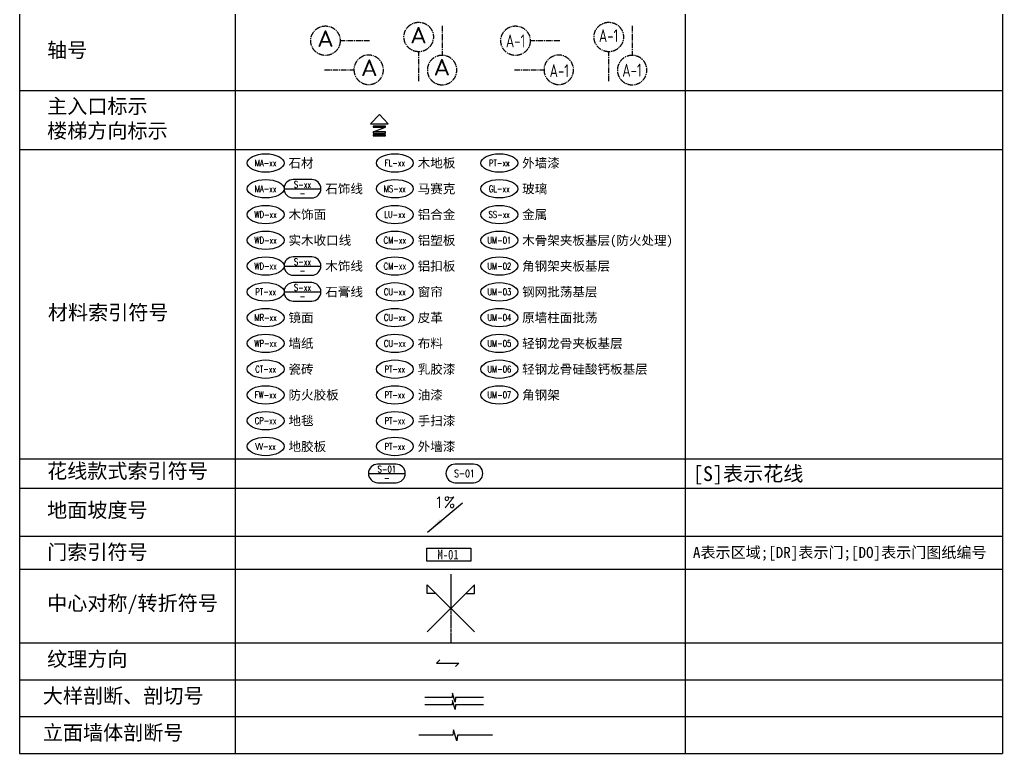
# Model space of a CAD drawing. Header units: millimetres. Extents: x -235126 to 312941, y -228449 to 114042.
# Drawn here: x -161820 to -159151, y 35428 to 37421 of the extents above; entities that cross this region are included whole.
import ezdxf
from ezdxf.enums import TextEntityAlignment as Align

# ---------------------------------------------------------------- set-up
doc = ezdxf.new("R2010")
doc.units = ezdxf.units.MM
doc.header["$LTSCALE"] = 800
doc.linetypes.add('CENTER2', pattern=[1.125, 0.75, -0.125, 0.125, -0.125])
doc.linetypes.add('PHANTOM2', pattern=[1.25, 0.625, -0.125, 0.125, -0.125, 0.125, -0.125])
doc.layers.add('AXIS', color=3, linetype='Continuous')
doc.layers.add('FC-地坪铺贴', color=8, linetype='Continuous')
doc.styles.add('HAN', font='romans', dxfattribs={"bigfont": 'hzdx.shx'})
doc.styles.add('HZDX', font='isocp3.shx', dxfattribs={"width": 0.8, "bigfont": 'hzdx.shx'})
doc.styles.add('ISO', font='ISOCP.shx', dxfattribs={"width": 0.75})
doc.styles.add('LINEDRAW', font='txt.shx', dxfattribs={"width": 0.7, "bigfont": '1.shx'})
doc.styles.add('TXT', font='txt.shx')
doc.styles.add('宋-ZY', font='')
doc.styles.add('繁线体', font='simhei.ttf')
doc.styles.add('黑体', font='simhei.ttf', dxfattribs={"width": 0.8})
doc.styles.get('宋-ZY').set_extended_font_data('SimSun')

# ---------------------------------------------------------------- blocks, each defined once
blk = doc.blocks.new('MH3.5')
at = {"color": 2}
blk.add_lwpolyline([(12, -1.75), (0, -1.75), (0, 1.75), (12, 1.75)], close=True, dxfattribs=at)
at = {"color": 4, "ltscale": 2, "style": 'HZDX', "width": 0.8}
blk.add_attdef('CH+2.400', text='', height=2.64, dxfattribs=at).set_placement((5.78, 0.01), align=Align.MIDDLE_CENTER)
blk = doc.blocks.new('MARK-IN')
for p, q in [((-120, -123), (0, 0)), ((0, 0), (120, -123)), ((-120, -123), (120, -123)), ((-83, -235), (83, -171))]:
    blk.add_line(p, q)
for points in [[(83, -171), (83, -156), (-83, -156), (-83, -171)], [(83, -250), (83, -235), (-83, -235), (-83, -250)], [(83, -289), (83, -273), (-83, -273), (-83, -289)]]:
    blk.add_lwpolyline(points, close=True)
blk = doc.blocks.new('A$C48007FC5')
at = {"color": 2}
blk.add_line((0, 0), (9.47, 7.93), dxfattribs=at)
blk.add_solid([(0, 0), (3.37, 3.45), (3.99, 2.71)], dxfattribs=at)
at = {"color": 7, "style": 'HAN'}
blk.add_text('1%', height=3, rotation=359.7652, dxfattribs=at).set_placement((1.87, 6.61))
blk = doc.blocks.new('MARK-S-2')
at = {"color": 0}
blk.add_lwpolyline([(7.5, 2.5), (2.5, 2.5, 1), (2.5, -2.5), (7.5, -2.5, 1)], format="xyb", close=True, dxfattribs=at)
at = {"color": 7, "style": 'LINEDRAW', "width": 0.75}
blk.add_attdef('S-01', text='', height=2, dxfattribs=at).set_placement((5, 0), align=Align.MIDDLE_CENTER)
blk = doc.blocks.new('MARK-S-1')
blk.add_line((0, 0), (10, 0))
at = {"color": 0}
blk.add_lwpolyline([(7.5, 2.5), (2.5, 2.5, 1), (2.5, -2.5), (7.5, -2.5, 1)], format="xyb", close=True, dxfattribs=at)
at = {"color": 7, "style": 'LINEDRAW', "width": 0.75}
for tag, p in [('S-01', (5, 1.15)), ('-', (5, -1.23))]:
    blk.add_attdef(tag, text='', height=1.8, dxfattribs=at).set_placement(p, align=Align.MIDDLE_CENTER)
blk = doc.blocks.new('MARK-ME-M1')
blk.add_ellipse((5, 0), major_axis=(5, 0), ratio=0.5)
at = {"color": 7, "style": '宋-ZY'}
blk.add_attdef('MA-XX', text='', height=1.88, dxfattribs=at).set_placement((5, 0), align=Align.MIDDLE_CENTER)
blk.add_attdef('材料', text='', height=2.5, dxfattribs=at).set_placement((11.2, 0), align=Align.MIDDLE_LEFT)
blk = doc.blocks.new('MARK-ME-M2')
blk.add_line((10, 0), (20, 0))
blk.add_lwpolyline([(17.5, 2.5), (12.5, 2.5, 1), (12.5, -2.5), (17.5, -2.5, 1)], format="xyb", close=True)
blk.add_ellipse((5, 0), major_axis=(5, 0), ratio=0.5)
at = {"color": 2, "style": 'TXT', "width": 0.75}
for tag, p in [('MA-XX', (5, 0)), ('S-01', (15, 1.15)), ('-', (15, -1.23))]:
    blk.add_attdef(tag, text='', height=1.8, dxfattribs=at).set_placement(p, align=Align.MIDDLE_CENTER)
at = {"color": 7, "style": '宋-ZY'}
blk.add_attdef('材料', text='', height=2.5, dxfattribs=at).set_placement((21.2, 0), align=Align.MIDDLE_LEFT)
blk = doc.blocks.new('ZHTHA1')
at = {"color": 8, "linetype": 'CENTER2', "ltscale": 0.0025}
blk.add_line((0, 0), (-8, 0), dxfattribs=at)
blk.add_ellipse((-12, 0), major_axis=(2.83, 2.83), ratio=1, start_param=5.497787, end_param=11.780972, dxfattribs=at)
at = {"color": 7, "style": 'ISO', "width": 1.25}
blk.add_attdef('A', text='', height=4.5, dxfattribs=at).set_placement((-12, -3.03), align=Align.BOTTOM_CENTER)

msp = doc.modelspace()

# ---------------------------------------------------------------- linework, layer by layer
for p, q in [((-161819.8, 39018.7), (-161819.8, 35428.4)), ((-161234.6, 39018.7), (-161234.6, 35428.4)), ((-160013, 39018.7), (-160013, 35428.4)), ((-159151.3, 39018.7), (-159151.3, 35428.4)), ((-161819.8, 37228.4), (-159151.3, 37228.4)), ((-161819.8, 37228.4), (-159151.3, 37228.4)), ((-161819.8, 37068.4), (-159151.3, 37068.4)), ((-161819.8, 37068.4), (-159151.3, 37068.4)), ((-161819.8, 36228.4), (-159151.3, 36228.4)), ((-161819.8, 36228.4), (-159151.3, 36228.4)), ((-161819.8, 36228.4), (-159151.3, 36228.4)), ((-161819.8, 36148.4), (-159151.3, 36148.4)), ((-161819.8, 36148.4), (-159151.3, 36148.4)), ((-161819.8, 36148.4), (-159151.3, 36148.4)), ((-161819.8, 36018.4), (-159151.3, 36018.4)), ((-161819.8, 36018.4), (-159151.3, 36018.4)), ((-161819.8, 36018.4), (-159151.3, 36018.4)), ((-161819.8, 36018.4), (-159151.3, 36018.4)), ((-161819.8, 36018.4), (-159151.3, 36018.4)), ((-161819.8, 36018.4), (-159151.3, 36018.4)), ((-161819.8, 36018.4), (-159151.3, 36018.4)), ((-161819.8, 35928.4), (-159151.3, 35928.4)), ((-161819.8, 35728.4), (-159151.3, 35728.4)), ((-161819.8, 35728.4), (-159151.3, 35728.4)), ((-161819.8, 35728.4), (-159151.3, 35728.4)), ((-161819.8, 35628.4), (-159151.3, 35628.4)), ((-161819.8, 35528.4), (-159151.3, 35528.4)), ((-161819.8, 35428.4), (-159151.3, 35428.4))]:
    msp.add_line(p, q)
at = {"color": 253, "linetype": 'PHANTOM2', "ltscale": 0.01}
msp.add_line((-160648.8, 35915), (-160648.8, 35728.7), dxfattribs=at)
msp.add_lwpolyline([(-160595.3, 37139.7, 0, 0, 0), (-160489.9, 37139.7, 12, 0, 0), (-160442.9, 37139.7, 0, 0, 0)], format="xyseb")
at = {"color": 2}
for points in [[(-160688.8, 35862.3), (-160712.8, 35862.3), (-160712.8, 35886.3), (-160584.8, 35758.3)], [(-160608.8, 35862.3), (-160584.8, 35862.3), (-160584.8, 35886.3), (-160712.8, 35758.3)]]:
    msp.add_lwpolyline(points, dxfattribs=at)
at = {"color": 7}
for points in [[(-160559.8, 35579.8), (-160636.1, 35579.8), (-160637.3, 35567.8), (-160644.5, 35591.8), (-160645.7, 35579.8), (-160719.9, 35579.8)], [(-160559.8, 35559.8), (-160636.1, 35559.8), (-160637.3, 35547.8), (-160644.5, 35571.8), (-160645.7, 35559.8), (-160719.9, 35559.8)], [(-160535.8, 35477.6), (-160631.2, 35477.6), (-160632.7, 35462.6), (-160641.7, 35492.6), (-160643.2, 35477.6), (-160735.9, 35477.6)]]:
    msp.add_lwpolyline(points, dxfattribs=at)
at = {"layer": 'FC-地坪铺贴', "color": 7}
msp.add_lwpolyline([(-160678.8, 35682.2), (-160688.1, 35673.1), (-160627, 35673.1), (-160636.2, 35663.9)], dxfattribs=at)

# ---------------------------------------------------------------- block references
for name, p, xscale, yscale, zscale in [('MARK-IN', (-160843, 37163.2), 0.2000000000043656, 0.2000000000043656, 0.2000000000043656), ('A$C48007FC5', (-160712.3, 36029.5), 10, 10, 10)]:
    msp.add_blockref(name, p, dxfattribs=dict(xscale=xscale, yscale=yscale, zscale=zscale))
ref = msp.add_blockref('MARK-ME-M1', (-161201.8, 37031.9), dxfattribs=dict(xscale=10, yscale=10, zscale=10))
ref.add_attrib('材料', '石材', dxfattribs={"color": 7, "height": 25, "style": '宋-ZY'}).set_placement((-161089.8, 37031.9), align=Align.MIDDLE_LEFT)
ref.add_attrib('MA-XX', 'MA-xx', dxfattribs={"color": 2, "height": 18, "style": 'TXT', "width": 0.75}).set_placement((-161151.8, 37031.9), align=Align.MIDDLE_CENTER)
ref = msp.add_blockref('MARK-ME-M1', (-160850.9, 37031.9), dxfattribs=dict(xscale=10, yscale=10, zscale=10))
ref.add_attrib('材料', '木地板', dxfattribs={"color": 7, "height": 25, "style": '宋-ZY'}).set_placement((-160738.9, 37031.9), align=Align.MIDDLE_LEFT)
ref.add_attrib('MA-XX', 'FL-xx', dxfattribs={"color": 2, "height": 18, "style": 'TXT', "width": 0.75}).set_placement((-160800.9, 37031.9), align=Align.MIDDLE_CENTER)
ref = msp.add_blockref('MARK-ME-M1', (-160567.3, 37031.9), dxfattribs=dict(xscale=10, yscale=10, zscale=10))
ref.add_attrib('材料', '外墙漆', dxfattribs={"color": 7, "height": 25, "style": '宋-ZY'}).set_placement((-160455.3, 37031.9), align=Align.MIDDLE_LEFT)
ref.add_attrib('MA-XX', 'PT-xx', dxfattribs={"color": 2, "height": 18, "style": 'TXT', "width": 0.75}).set_placement((-160517.3, 37031.9), align=Align.MIDDLE_CENTER)
at = {"xscale": 10, "yscale": 10, "zscale": 10}
for p, values in [((-161201.8, 36961.9), {'MA-XX': 'MA-xx', '-': '-', 'S-01': 'S-xx', '材料': '石饰线'}), ((-161201.8, 36751.9), {'MA-XX': 'WD-xx', '-': '-', 'S-01': 'S-xx', '材料': '木饰线'}), ((-161201.8, 36681.9), {'MA-XX': 'PT-xx', '-': '-', 'S-01': 'S-xx', '材料': '石膏线'})]:
    msp.add_blockref('MARK-ME-M2', p, dxfattribs=at).add_auto_attribs(values)
ref = msp.add_blockref('MARK-ME-M1', (-160850.9, 36961.9), dxfattribs=dict(xscale=10, yscale=10, zscale=10))
ref.add_attrib('材料', '马赛克', dxfattribs={"color": 7, "height": 25, "style": '宋-ZY'}).set_placement((-160738.9, 36961.9), align=Align.MIDDLE_LEFT)
ref.add_attrib('MA-XX', 'MS-xx', dxfattribs={"color": 2, "height": 18, "style": 'TXT', "width": 0.75}).set_placement((-160800.9, 36961.9), align=Align.MIDDLE_CENTER)
ref = msp.add_blockref('MARK-ME-M1', (-160567.3, 36961.9), dxfattribs=dict(xscale=10, yscale=10, zscale=10))
ref.add_attrib('材料', '玻璃', dxfattribs={"color": 7, "height": 25, "style": '宋-ZY'}).set_placement((-160455.3, 36961.9), align=Align.MIDDLE_LEFT)
ref.add_attrib('MA-XX', 'GL-xx', dxfattribs={"color": 2, "height": 18, "style": 'TXT', "width": 0.75}).set_placement((-160517.3, 36961.9), align=Align.MIDDLE_CENTER)
ref = msp.add_blockref('MARK-ME-M1', (-161201.8, 36891.9), dxfattribs=dict(xscale=10, yscale=10, zscale=10))
ref.add_attrib('材料', '木饰面', dxfattribs={"color": 7, "height": 25, "style": '宋-ZY'}).set_placement((-161089.8, 36891.9), align=Align.MIDDLE_LEFT)
ref.add_attrib('MA-XX', 'WD-xx', dxfattribs={"color": 2, "height": 18, "style": 'TXT', "width": 0.75}).set_placement((-161151.8, 36891.9), align=Align.MIDDLE_CENTER)
ref = msp.add_blockref('MARK-ME-M1', (-160850.9, 36891.9), dxfattribs=dict(xscale=10, yscale=10, zscale=10))
ref.add_attrib('材料', '铝合金', dxfattribs={"color": 7, "height": 25, "style": '宋-ZY'}).set_placement((-160738.9, 36891.9), align=Align.MIDDLE_LEFT)
ref.add_attrib('MA-XX', 'LU-xx', dxfattribs={"color": 2, "height": 18, "style": 'TXT', "width": 0.75}).set_placement((-160800.9, 36891.9), align=Align.MIDDLE_CENTER)
ref = msp.add_blockref('MARK-ME-M1', (-160567.3, 36891.9), dxfattribs=dict(xscale=10, yscale=10, zscale=10))
ref.add_attrib('材料', '金属', dxfattribs={"color": 7, "height": 25, "style": '宋-ZY'}).set_placement((-160455.3, 36891.9), align=Align.MIDDLE_LEFT)
ref.add_attrib('MA-XX', 'SS-xx', dxfattribs={"color": 2, "height": 18, "style": 'TXT', "width": 0.75}).set_placement((-160517.3, 36891.9), align=Align.MIDDLE_CENTER)
ref = msp.add_blockref('MARK-ME-M1', (-161201.8, 36821.9), dxfattribs=dict(xscale=10, yscale=10, zscale=10))
ref.add_attrib('材料', '实木收口线', dxfattribs={"color": 7, "height": 25, "style": '宋-ZY'}).set_placement((-161089.8, 36821.9), align=Align.MIDDLE_LEFT)
ref.add_attrib('MA-XX', 'WD-xx', dxfattribs={"color": 2, "height": 18, "style": 'TXT', "width": 0.75}).set_placement((-161151.8, 36821.9), align=Align.MIDDLE_CENTER)
ref = msp.add_blockref('MARK-ME-M1', (-160850.9, 36821.9), dxfattribs=dict(xscale=10, yscale=10, zscale=10))
ref.add_attrib('材料', '铝塑板', dxfattribs={"color": 7, "height": 25, "style": '宋-ZY'}).set_placement((-160738.9, 36821.9), align=Align.MIDDLE_LEFT)
ref.add_attrib('MA-XX', 'CM-xx', dxfattribs={"color": 2, "height": 18, "style": 'TXT', "width": 0.75}).set_placement((-160800.9, 36821.9), align=Align.MIDDLE_CENTER)
ref = msp.add_blockref('MARK-ME-M1', (-160567.3, 36821.9), dxfattribs=dict(xscale=10, yscale=10, zscale=10))
ref.add_attrib('材料', '木骨架夹板基层(防火处理)', dxfattribs={"color": 7, "height": 25, "style": '宋-ZY'}).set_placement((-160455.3, 36821.9), align=Align.MIDDLE_LEFT)
ref.add_attrib('MA-XX', 'UM-01', dxfattribs={"color": 2, "height": 18, "style": 'TXT', "width": 0.75}).set_placement((-160517.3, 36821.9), align=Align.MIDDLE_CENTER)
ref = msp.add_blockref('MARK-ME-M1', (-160850.9, 36751.9), dxfattribs=dict(xscale=10, yscale=10, zscale=10))
ref.add_attrib('材料', '铝扣板', dxfattribs={"color": 7, "height": 25, "style": '宋-ZY'}).set_placement((-160738.9, 36751.9), align=Align.MIDDLE_LEFT)
ref.add_attrib('MA-XX', 'CM-xx', dxfattribs={"color": 2, "height": 18, "style": 'TXT', "width": 0.75}).set_placement((-160800.9, 36751.9), align=Align.MIDDLE_CENTER)
ref = msp.add_blockref('MARK-ME-M1', (-160567.3, 36751.9), dxfattribs=dict(xscale=10, yscale=10, zscale=10))
ref.add_attrib('材料', '角钢架夹板基层', dxfattribs={"color": 7, "height": 25, "style": '宋-ZY'}).set_placement((-160455.3, 36751.9), align=Align.MIDDLE_LEFT)
ref.add_attrib('MA-XX', 'UM-02', dxfattribs={"color": 2, "height": 18, "style": 'TXT', "width": 0.75}).set_placement((-160517.3, 36751.9), align=Align.MIDDLE_CENTER)
ref = msp.add_blockref('MARK-ME-M1', (-160850.9, 36681.9), dxfattribs=dict(xscale=10, yscale=10, zscale=10))
ref.add_attrib('材料', '窗帘', dxfattribs={"color": 7, "height": 25, "style": '宋-ZY'}).set_placement((-160738.9, 36681.9), align=Align.MIDDLE_LEFT)
ref.add_attrib('MA-XX', 'CU-xx', dxfattribs={"color": 2, "height": 18, "style": 'TXT', "width": 0.75}).set_placement((-160800.9, 36681.9), align=Align.MIDDLE_CENTER)
ref = msp.add_blockref('MARK-ME-M1', (-160567.3, 36681.9), dxfattribs=dict(xscale=10, yscale=10, zscale=10))
ref.add_attrib('材料', '钢网批荡基层', dxfattribs={"color": 7, "height": 25, "style": '宋-ZY'}).set_placement((-160455.3, 36681.9), align=Align.MIDDLE_LEFT)
ref.add_attrib('MA-XX', 'UM-03', dxfattribs={"color": 2, "height": 18, "style": 'TXT', "width": 0.75}).set_placement((-160517.3, 36681.9), align=Align.MIDDLE_CENTER)
ref = msp.add_blockref('MARK-ME-M1', (-161201.8, 36611.9), dxfattribs=dict(xscale=10, yscale=10, zscale=10))
ref.add_attrib('材料', '镜面', dxfattribs={"color": 7, "height": 25, "style": '宋-ZY'}).set_placement((-161089.8, 36611.9), align=Align.MIDDLE_LEFT)
ref.add_attrib('MA-XX', 'MR-xx', dxfattribs={"color": 2, "height": 18, "style": 'TXT', "width": 0.75}).set_placement((-161151.8, 36611.9), align=Align.MIDDLE_CENTER)
ref = msp.add_blockref('MARK-ME-M1', (-160850.9, 36611.9), dxfattribs=dict(xscale=10, yscale=10, zscale=10))
ref.add_attrib('材料', '皮革', dxfattribs={"color": 7, "height": 25, "style": '宋-ZY'}).set_placement((-160738.9, 36611.9), align=Align.MIDDLE_LEFT)
ref.add_attrib('MA-XX', 'CU-xx', dxfattribs={"color": 2, "height": 18, "style": 'TXT', "width": 0.75}).set_placement((-160800.9, 36611.9), align=Align.MIDDLE_CENTER)
ref = msp.add_blockref('MARK-ME-M1', (-160567.3, 36611.9), dxfattribs=dict(xscale=10, yscale=10, zscale=10))
ref.add_attrib('材料', '原墙柱面批荡', dxfattribs={"color": 7, "height": 25, "style": '宋-ZY'}).set_placement((-160455.3, 36611.9), align=Align.MIDDLE_LEFT)
ref.add_attrib('MA-XX', 'UM-04', dxfattribs={"color": 2, "height": 18, "style": 'TXT', "width": 0.75}).set_placement((-160517.3, 36611.9), align=Align.MIDDLE_CENTER)
ref = msp.add_blockref('MARK-ME-M1', (-161201.8, 36541.9), dxfattribs=dict(xscale=10, yscale=10, zscale=10))
ref.add_attrib('材料', '墙纸', dxfattribs={"color": 7, "height": 25, "style": '宋-ZY'}).set_placement((-161089.8, 36541.9), align=Align.MIDDLE_LEFT)
ref.add_attrib('MA-XX', 'WP-xx', dxfattribs={"color": 2, "height": 18, "style": 'TXT', "width": 0.75}).set_placement((-161151.8, 36541.9), align=Align.MIDDLE_CENTER)
ref = msp.add_blockref('MARK-ME-M1', (-160850.9, 36541.9), dxfattribs=dict(xscale=10, yscale=10, zscale=10))
ref.add_attrib('材料', '布料', dxfattribs={"color": 7, "height": 25, "style": '宋-ZY'}).set_placement((-160738.9, 36541.9), align=Align.MIDDLE_LEFT)
ref.add_attrib('MA-XX', 'CU-xx', dxfattribs={"color": 2, "height": 18, "style": 'TXT', "width": 0.75}).set_placement((-160800.9, 36541.9), align=Align.MIDDLE_CENTER)
ref = msp.add_blockref('MARK-ME-M1', (-160567.3, 36541.9), dxfattribs=dict(xscale=10, yscale=10, zscale=10))
ref.add_attrib('材料', '轻钢龙骨夹板基层', dxfattribs={"color": 7, "height": 25, "style": '宋-ZY'}).set_placement((-160455.3, 36541.9), align=Align.MIDDLE_LEFT)
ref.add_attrib('MA-XX', 'UM-05', dxfattribs={"color": 2, "height": 18, "style": 'TXT', "width": 0.75}).set_placement((-160517.3, 36541.9), align=Align.MIDDLE_CENTER)
ref = msp.add_blockref('MARK-ME-M1', (-161201.8, 36471.9), dxfattribs=dict(xscale=10, yscale=10, zscale=10))
ref.add_attrib('材料', '瓷砖', dxfattribs={"color": 7, "height": 25, "style": '宋-ZY'}).set_placement((-161089.8, 36471.9), align=Align.MIDDLE_LEFT)
ref.add_attrib('MA-XX', 'CT-xx', dxfattribs={"color": 2, "height": 18, "style": 'TXT', "width": 0.75}).set_placement((-161151.8, 36471.9), align=Align.MIDDLE_CENTER)
ref = msp.add_blockref('MARK-ME-M1', (-160850.9, 36471.9), dxfattribs=dict(xscale=10, yscale=10, zscale=10))
ref.add_attrib('材料', '乳胶漆', dxfattribs={"color": 7, "height": 25, "style": '宋-ZY'}).set_placement((-160738.9, 36471.9), align=Align.MIDDLE_LEFT)
ref.add_attrib('MA-XX', 'PT-xx', dxfattribs={"color": 2, "height": 18, "style": 'TXT', "width": 0.75}).set_placement((-160800.9, 36471.9), align=Align.MIDDLE_CENTER)
ref = msp.add_blockref('MARK-ME-M1', (-160567.3, 36471.9), dxfattribs=dict(xscale=10, yscale=10, zscale=10))
ref.add_attrib('材料', '轻钢龙骨硅酸钙板基层', dxfattribs={"color": 7, "height": 25, "style": '宋-ZY'}).set_placement((-160455.3, 36471.9), align=Align.MIDDLE_LEFT)
ref.add_attrib('MA-XX', 'UM-06', dxfattribs={"color": 2, "height": 18, "style": 'TXT', "width": 0.75}).set_placement((-160517.3, 36471.9), align=Align.MIDDLE_CENTER)
ref = msp.add_blockref('MARK-ME-M1', (-161201.8, 36401.9), dxfattribs=dict(xscale=10, yscale=10, zscale=10))
ref.add_attrib('材料', '防火胶板', dxfattribs={"color": 7, "height": 25, "style": '宋-ZY'}).set_placement((-161089.8, 36401.9), align=Align.MIDDLE_LEFT)
ref.add_attrib('MA-XX', 'FW-xx', dxfattribs={"color": 2, "height": 18, "style": 'TXT', "width": 0.75}).set_placement((-161151.8, 36401.9), align=Align.MIDDLE_CENTER)
ref = msp.add_blockref('MARK-ME-M1', (-160850.9, 36401.9), dxfattribs=dict(xscale=10, yscale=10, zscale=10))
ref.add_attrib('材料', '油漆', dxfattribs={"color": 7, "height": 25, "style": '宋-ZY'}).set_placement((-160738.9, 36401.9), align=Align.MIDDLE_LEFT)
ref.add_attrib('MA-XX', 'PT-xx', dxfattribs={"color": 2, "height": 18, "style": 'TXT', "width": 0.75}).set_placement((-160800.9, 36401.9), align=Align.MIDDLE_CENTER)
ref = msp.add_blockref('MARK-ME-M1', (-160567.3, 36401.9), dxfattribs=dict(xscale=10, yscale=10, zscale=10))
ref.add_attrib('材料', '角钢架', dxfattribs={"color": 7, "height": 25, "style": '宋-ZY'}).set_placement((-160455.3, 36401.9), align=Align.MIDDLE_LEFT)
ref.add_attrib('MA-XX', 'UM-07', dxfattribs={"color": 2, "height": 18, "style": 'TXT', "width": 0.75}).set_placement((-160517.3, 36401.9), align=Align.MIDDLE_CENTER)
ref = msp.add_blockref('MARK-ME-M1', (-161201.8, 36331.9), dxfattribs=dict(xscale=10, yscale=10, zscale=10))
ref.add_attrib('材料', '地毯', dxfattribs={"color": 7, "height": 25, "style": '宋-ZY'}).set_placement((-161089.8, 36331.9), align=Align.MIDDLE_LEFT)
ref.add_attrib('MA-XX', 'CP-xx', dxfattribs={"color": 2, "height": 18, "style": 'TXT', "width": 0.75}).set_placement((-161151.8, 36331.9), align=Align.MIDDLE_CENTER)
ref = msp.add_blockref('MARK-ME-M1', (-160850.9, 36331.9), dxfattribs=dict(xscale=10, yscale=10, zscale=10))
ref.add_attrib('材料', '手扫漆', dxfattribs={"color": 7, "height": 25, "style": '宋-ZY'}).set_placement((-160738.9, 36331.9), align=Align.MIDDLE_LEFT)
ref.add_attrib('MA-XX', 'PT-xx', dxfattribs={"color": 2, "height": 18, "style": 'TXT', "width": 0.75}).set_placement((-160800.9, 36331.9), align=Align.MIDDLE_CENTER)
ref = msp.add_blockref('MARK-ME-M1', (-161201.8, 36261.9), dxfattribs=dict(xscale=10, yscale=10, zscale=10))
ref.add_attrib('材料', '地胶板', dxfattribs={"color": 7, "height": 25, "style": '宋-ZY'}).set_placement((-161089.8, 36261.9), align=Align.MIDDLE_LEFT)
ref.add_attrib('MA-XX', 'VV-xx', dxfattribs={"color": 2, "height": 18, "style": 'TXT', "width": 0.75}).set_placement((-161151.8, 36261.9), align=Align.MIDDLE_CENTER)
ref = msp.add_blockref('MARK-ME-M1', (-160850.9, 36261.9), dxfattribs=dict(xscale=10, yscale=10, zscale=10))
ref.add_attrib('材料', '外墙漆', dxfattribs={"color": 7, "height": 25, "style": '宋-ZY'}).set_placement((-160738.9, 36261.9), align=Align.MIDDLE_LEFT)
ref.add_attrib('MA-XX', 'PT-xx', dxfattribs={"color": 2, "height": 18, "style": 'TXT', "width": 0.75}).set_placement((-160800.9, 36261.9), align=Align.MIDDLE_CENTER)
ref = msp.add_blockref('MARK-S-1', (-160872.7, 36188.6), dxfattribs=dict(xscale=10, yscale=10, zscale=10))
ref.add_attrib('-', '-', dxfattribs={"color": 2, "height": 18, "style": 'LINEDRAW', "width": 0.75}).set_placement((-160822.7, 36176.3), align=Align.MIDDLE_CENTER)
ref.add_attrib('S-01', 'S-01', dxfattribs={"color": 2, "height": 18, "style": 'TXT', "width": 0.75}).set_placement((-160822.7, 36200), align=Align.MIDDLE_CENTER)
ref = msp.add_blockref('MARK-S-2', (-160662.2, 36188.6), dxfattribs=dict(xscale=10, yscale=10, zscale=10))
ref.add_attrib('S-01', 'S-01', dxfattribs={"color": 2, "height": 20, "style": 'TXT', "width": 0.75}).set_placement((-160612.2, 36188.6), align=Align.MIDDLE_CENTER)
ref = msp.add_blockref('MH3.5', (-160714.2, 35968.1), dxfattribs=dict(xscale=10, yscale=10, zscale=10))
ref.add_attrib('CH+2.400', 'M-01', dxfattribs={"ltscale": 2, "height": 26.4, "style": '黑体', "width": 0.8}).set_placement((-160656.5, 35968.2), align=Align.MIDDLE_CENTER)
at = {"layer": 'AXIS'}
ref = msp.add_blockref('ZHTHA1', (-160736.2, 37254.2), dxfattribs=dict(at, xscale=10, yscale=10, zscale=10, rotation=269.9999999993746))
ref.add_attrib('A', 'A', dxfattribs={"layer": '0', "color": 2, "height": 45, "style": 'ISO', "width": 1.25}).set_placement((-160736.8, 37343.1), align=Align.BOTTOM_CENTER)
ref = msp.add_blockref('ZHTHA1', (-160220.1, 37254.2), dxfattribs=dict(at, xscale=10, yscale=10, zscale=10, rotation=269.9999999993746))
ref.add_attrib('A', 'A-1', dxfattribs={"layer": '0', "color": 2, "height": 35, "style": 'ISO', "width": 0.8}).set_placement((-160220.7, 37349.7), align=Align.BOTTOM_CENTER)
ref = msp.add_blockref('ZHTHA1', (-160869.4, 37364.1), dxfattribs=dict(at, xscale=10, yscale=10, zscale=10))
ref.add_attrib('A', 'A', dxfattribs={"layer": '0', "color": 2, "height": 45, "style": 'ISO', "width": 1.25}).set_placement((-160989.4, 37333.8), align=Align.BOTTOM_CENTER)
ref = msp.add_blockref('ZHTHA1', (-160672.7, 37404.3), dxfattribs=dict(at, xscale=-10, yscale=10, zscale=10, rotation=270.0000000009901))
ref.add_attrib('A', 'A', dxfattribs={"layer": '0', "color": 2, "height": 45, "style": 'ISO', "width": 1.25}).set_placement((-160673.3, 37256), align=Align.BOTTOM_CENTER)
ref = msp.add_blockref('ZHTHA1', (-160353.3, 37364.1), dxfattribs=dict(at, xscale=10, yscale=10, zscale=10))
ref.add_attrib('A', 'A-1', dxfattribs={"layer": '0', "color": 2, "height": 35, "style": 'ISO', "width": 0.8}).set_placement((-160473.3, 37335.6), align=Align.BOTTOM_CENTER)
ref = msp.add_blockref('ZHTHA1', (-160156.6, 37404.3), dxfattribs=dict(at, xscale=-10, yscale=10, zscale=10, rotation=270.0000000009901))
ref.add_attrib('A', 'A-1', dxfattribs={"layer": '0', "color": 2, "height": 35, "style": 'ISO', "width": 0.8}).set_placement((-160157.2, 37256), align=Align.BOTTOM_CENTER)
ref = msp.add_blockref('ZHTHA1', (-160992, 37285), dxfattribs=dict(at, xscale=-10, yscale=10, zscale=10))
ref.add_attrib('A', 'A', dxfattribs={"layer": '0', "color": 2, "height": 45, "rotation": 0, "style": 'ISO', "width": 1.25}).set_placement((-160870.5, 37254.7), align=Align.BOTTOM_CENTER)
ref = msp.add_blockref('ZHTHA1', (-160475.9, 37285), dxfattribs=dict(at, xscale=-10, yscale=10, zscale=10))
ref.add_attrib('A', 'A-1', dxfattribs={"layer": '0', "color": 2, "height": 35, "style": 'ISO', "width": 0.8}).set_placement((-160354.5, 37254.7), align=Align.BOTTOM_CENTER)

# ---------------------------------------------------------------- texts
at = {"attachment_point": 4, "style": '繁线体'}
for s, insert, char_height in [('轴号', (-161745.2, 37336.4), 40), ('主入口标示\\P楼梯方向标示', (-161745.2, 37150.8), 40), ('材料索引符号', (-161743.2, 36623.7), 40), ('花线款式索引符号', (-161745.2, 36193.2), 40), ('[S]表示花线', (-159991.5, 36183.4), 40), ('地面坡度号', (-161745.2, 36086.9), 40), ('门索引符号', (-161745.2, 35973), 40), ('A表示区域;[DR]表示门;[DO]表示门图纸编号', (-159991.5, 35970.2), 30), ('中心对称/转折符号', (-161745.2, 35831.5), 40), ('纹理方向', (-161745.2, 35682.3), 40), ('大样剖断、剖切号', (-161756.9, 35582.3), 40), ('立面墙体剖断号', (-161756.9, 35482.3), 40)]:
    msp.add_mtext(s, dxfattribs=dict(at, insert=insert, char_height=char_height))

doc.saveas('drawing.dxf')
